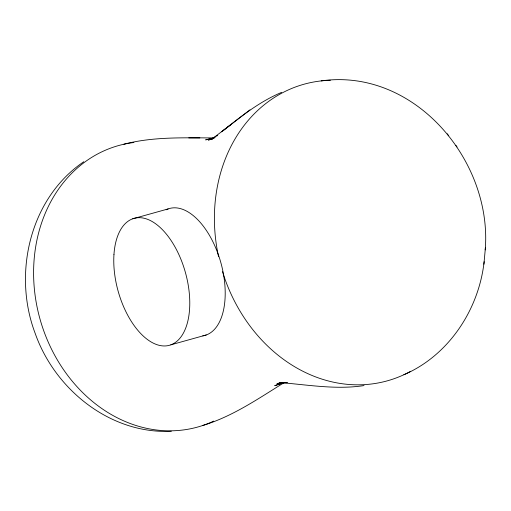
<?xml version="1.0" encoding="UTF-8"?>
<svg xmlns="http://www.w3.org/2000/svg" width="511" height="511" viewBox="0 0 511 511"><rect width="100%" height="100%" fill="white"/><g stroke="black" fill="none" stroke-linecap="round" stroke-linejoin="round"><path stroke-width="0.77" d="M485.214 249.892C492.63 160.837 414.376 67.701 321.24 80.885M403.843 374.755C448.735 355.49 478.845 309.557 484.134 261.677M483.911 264.225L485.393 247.848M249.936 109.865L221.608 131.787C240.413 116.93 259.32 101.689 281.631 92.376M83.778 161.738C29.67 198.402 12.583 273.851 35.176 333.37C54.888 389.516 110.363 434.305 171.364 431.265M230.959 124.563L211.873 139.069L215.131 137.089M284.397 382.458C258.31 398.657 232.633 416.401 202.95 425.433M284.033 382.547L282.104 383.716L284.812 382.388M215.118 136.98L210.538 139.663L214.052 138.034M216.421 136.213L217.731 135.447M214.748 137.478L208.424 140.11L213.323 138.462M284.135 382.503L274.739 385.677L283.867 382.598M132.707 218.804L168.145 208.922M170.815 344.842L206.252 334.967M213.802 137.925L205.639 139.861L213.604 138.091M283.42 382.407L276.936 383.844L285.183 382.483M123.905 144.211C153.351 136.546 183.941 137.9 214.077 137.913M283.548 382.458L278.929 382.963L287.239 382.726M364.049 385.581C336.149 389.887 308.159 384.821 280.328 382.605L287.195 382.618M188.763 137.893L199.865 137.906M455.831 145.348L457.032 146.938M447.24 133.773L448.741 135.766M213.77 421.083A146.197 122.627 74 0 1 40.286 320.078A146.197 122.627 74 0 1 133.901 142.512M410.659 371.299A154.041 129.206 74 0 1 222.496 271.641M218.58 256.752A154.041 129.206 74 0 1 330.425 80.272M166.152 209.785A65.881 34.908 74.4 0 1 220.465 261.293A65.881 34.908 74.4 0 1 202.752 335.868M113.959 254.535A65.881 34.908 74.4 0 0 167.314 345.743A65.881 34.908 74.4 0 0 174.008 245.191A65.881 34.908 74.4 0 0 113.959 254.535"/></g></svg>
